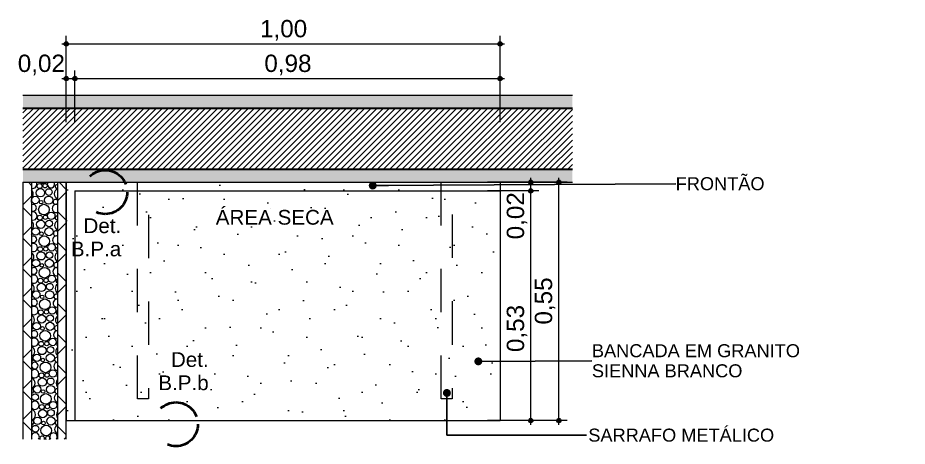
# Model space of a CAD drawing. Header units: metres. Extents: x -1.1 to 45.1, y -1 to 1.8.
# Drawn here: x 6.346 to 8.396, y -0.992 to -0.003 of the extents above; entities that cross this region are included whole.
import ezdxf

# ---------------------------------------------------------------- set-up
doc = ezdxf.new("R2010")
doc.units = ezdxf.units.M
doc.header["$MEASUREMENT"] = 0
doc.linetypes.add('Dashed', pattern=[0.028, 0.018, -0.01])
doc.linetypes.add('Double Dashed', pattern=[0.0325, 0.02, -0.005, 0.0025, -0.005])
for name, color, linetype, lineweight, true_color in [('0_Caneta_No__12', 7, 'Continuous', 0, 0x030303), ('COTAS DETALHAMENTO.EXEC_Caneta_No__27', 7, 'Continuous', 0, 0xbd2d17), ('COTAS DETALHAMENTO.EXEC_Caneta_No__97', 7, 'Continuous', 13, 0x6b6b6b), ('INSTALAÇÕES - GASES_ HIDR_Caneta_No__24', 7, 'Continuous', 40, 0x851f10), ('LOUCAS-METAIS.ARQ_Caneta_No__13', 7, 'Continuous', 0, 0xaaaaaa), ('LOUCAS-METAIS.ARQ_Caneta_No__16', 7, 'Continuous', 0, 0xc9c9c9), ('NOTAS - REVESTIMENTOS.EXEC_Caneta_No__24', 7, 'Continuous', 40, 0x851f10), ('PAREDE CONSTRUIR_Caneta_No__96', 7, 'Continuous', 0, 0xb6b6b6)]:
    doc.layers.add(name, color=color, linetype=linetype, lineweight=lineweight, true_color=true_color)
doc.layers.add('COTAS DETALHAMENTO.EXEC', color=7, linetype='Continuous')
for name, color, linetype, lineweight in [('COTAS DETALHAMENTO.EXEC_Caneta_No__99', 7, 'Continuous', 20), ('PAREDE CONSTRUIR_Caneta_No__241', 7, 'Continuous', 13), ('PAREDE CONSTRUIR_Caneta_No__3', 7, 'Continuous', 30), ('PAREDE CONSTRUIR_Caneta_No__83', 84, 'Continuous', 0), ('PAREDE CONSTRUIR_Caneta_No__91', 255, 'Continuous', 0)]:
    doc.layers.add(name, color=color, linetype=linetype, lineweight=lineweight)
doc.styles.add('GENERATED_STYLE_1', font='arial.ttf')
doc.dimstyles.new('GENERATED_STYLE__18', dxfattribs={"dimtxt": 0.04, "dimasz": 0.019, "dimexe": 0.18, "dimexo": 0.1, "dimgap": 0, "dimtad": 1, "dimtih": 1, "dimtoh": 1, "dimzin": 0, "dimdsep": 46, "dimtxsty": 'GENERATED_STYLE_1', "dimblk": 'ARROWHEAD_11', "dimblk1": 'ARROWHEAD_11', "dimblk2": 'ARROWHEAD_11', "dimcen": 0.09, "dimclrd": 256, "dimclre": 256, "dimclrt": 256, "dimadec": 0, "dimazin": 0, "dimtfac": 1, "dimtdec": 4, "dimtmove": 0, "dimatfit": 3, "dimfxl": 0, "dimtolj": 1, "dimtzin": 0, "dimarcsym": 0})
doc.dimstyles.new('GENERATED_STYLE__19', dxfattribs={"dimtxt": 0.04, "dimasz": 0.019, "dimexe": 0.18, "dimexo": 0.1, "dimgap": 0, "dimtad": 1, "dimzin": 0, "dimdsep": 46, "dimtxsty": 'GENERATED_STYLE_1', "dimblk": 'ARROWHEAD_11', "dimblk1": 'ARROWHEAD_11', "dimblk2": 'ARROWHEAD_11', "dimcen": 0.09, "dimclrd": 256, "dimclre": 256, "dimclrt": 256, "dimadec": 0, "dimazin": 0, "dimtfac": 1, "dimtdec": 4, "dimtmove": 0, "dimatfit": 3, "dimfxl": 0, "dimtolj": 1, "dimtzin": 0, "dimarcsym": 0})
doc.dimstyles.new('GENERATED_STYLE__20', dxfattribs={"dimtxt": 0.18, "dimasz": 0.03648, "dimexe": 0.18, "dimexo": 0.0625, "dimgap": 0, "dimtad": 0, "dimtih": 1, "dimtoh": 1, "dimdec": 4, "dimzin": 0, "dimdsep": 46, "dimcen": 0.09, "dimadec": 0, "dimazin": 0, "dimtfac": 1, "dimtdec": 4, "dimtmove": 0, "dimatfit": 3, "dimldrblk": 'ARROWHEAD_11', "dimfxl": 0, "dimtolj": 1, "dimtzin": 0, "dimarcsym": 0})
pattern_1 = [(45, (6.99074, -0.57929), (-0.0353553, 0.0353553), []), (135, (6.99074, -0.57929), (0.0353553, 0.0353553), [])]
pattern_2 = [(45, (6.99074, -0.37929), (-0.06364, 0.06364), [0, -0.06, 0, -0.09]), (110, (7.19074, -0.37929), (0.084572, 0.030782), [0, -0.044, 0, -0.076])]

# ---------------------------------------------------------------- blocks, each defined once
blk = doc.blocks.new('*X61', base_point=(6.9907, -0.5793))
at = {"layer": 'PAREDE CONSTRUIR_Caneta_No__96', "color": 253, "linetype": 'Continuous', "lineweight": 0, "true_color": 0xb6b6b6}
for centre, radius in [((6.3959, -0.3916), 0.00572), ((6.4086, -0.3909), 0.00501), ((6.3978, -0.407), 0.00954), ((6.417, -0.4053), 0.00767), ((6.3861, -0.4237), 0.00851), ((6.3996, -0.4288), 0.00414), ((6.4168, -0.4242), 0.00946), ((6.4058, -0.4459), 0.0122), ((6.3985, -0.4798), 0.00954), ((6.3966, -0.4644), 0.00572), ((6.4094, -0.4637), 0.00501), ((6.4177, -0.4781), 0.00767), ((6.4228, -0.4601), 0.00851), ((6.3868, -0.4965), 0.00851), ((6.4175, -0.497), 0.00946), ((6.4066, -0.5187), 0.0122), ((6.4003, -0.5016), 0.00414), ((6.3973, -0.5372), 0.00572), ((6.4101, -0.5365), 0.00501), ((6.4236, -0.5329), 0.00851), ((6.3993, -0.5526), 0.00954), ((6.4185, -0.5509), 0.00767), ((6.3876, -0.5693), 0.00851), ((6.401, -0.5744), 0.00414), ((6.4183, -0.5698), 0.00946), ((6.4073, -0.5915), 0.0122), ((6.3981, -0.61), 0.00572), ((6.4108, -0.6093), 0.00501), ((6.4243, -0.6057), 0.00851), ((6.3883, -0.6421), 0.00851), ((6.4, -0.6254), 0.00954), ((6.419, -0.6425), 0.00946), ((6.4192, -0.6237), 0.00767), ((6.408, -0.6643), 0.0122), ((6.4018, -0.6472), 0.00414), ((6.4251, -0.6785), 0.00851), ((6.4007, -0.6982), 0.00954), ((6.3988, -0.6828), 0.00572), ((6.4116, -0.6821), 0.00501), ((6.42, -0.6965), 0.00767), ((6.3891, -0.7149), 0.00851), ((6.4025, -0.72), 0.00414), ((6.4198, -0.7153), 0.00946), ((6.4088, -0.7371), 0.0122), ((6.3996, -0.7556), 0.00572), ((6.4123, -0.7549), 0.00501), ((6.4258, -0.7513), 0.00851), ((6.4015, -0.771), 0.00954), ((6.4205, -0.7881), 0.00946), ((6.4207, -0.7693), 0.00767), ((6.3898, -0.7877), 0.00851), ((6.4095, -0.8099), 0.0122), ((6.4033, -0.7928), 0.00414), ((6.4265, -0.8241), 0.00851), ((6.4022, -0.8438), 0.00954), ((6.4003, -0.8284), 0.00572), ((6.4131, -0.8277), 0.00501), ((6.4214, -0.8421), 0.00767), ((6.3905, -0.8605), 0.00851), ((6.4212, -0.8609), 0.00946), ((6.3854, -0.8785), 0.00767), ((6.4103, -0.8827), 0.0122), ((6.404, -0.8656), 0.00414), ((6.401, -0.9012), 0.00572), ((6.4138, -0.9005), 0.00501), ((6.4273, -0.8969), 0.00851), ((6.403, -0.9166), 0.00954), ((6.4222, -0.9149), 0.00767), ((6.3913, -0.9333), 0.00851), ((6.4048, -0.9384), 0.00414), ((6.422, -0.9337), 0.00946), ((6.3862, -0.9513), 0.00767), ((6.411, -0.9555), 0.0122)]:
    blk.add_circle(centre, radius, dxfattribs=at)
for centre, radius, start, end in [((6.38, -0.3878), 0.00946, 253.732, 32.0127), ((6.4051, -0.3731), 0.0122, 231.6543, 308.3457), ((6.4221, -0.3873), 0.00851, 147.4229, 32.5771), ((6.4356, -0.3924), 0.00414, 63.7552, 296.2448), ((6.3691, -0.4095), 0.0122, 312.8371, 47.1629), ((6.4418, -0.4095), 0.0122, 111.1519, 248.8481), ((6.3726, -0.4273), 0.00501, 342.3223, 17.6777), ((6.4326, -0.428), 0.00572, 32.8779, 327.1221), ((6.381, -0.4417), 0.00767, 242.0463, 117.9537), ((6.4345, -0.4434), 0.00954, 72.4979, 287.5021), ((6.3808, -0.4606), 0.00946, 248.9919, 111.0081), ((6.4426, -0.4823), 0.0122, 114.9237, 245.0763), ((6.4363, -0.4652), 0.00414, 74.7584, 285.2416), ((6.3698, -0.4823), 0.0122, 308.2684, 51.7316), ((6.3734, -0.5001), 0.00501, 323.6017, 36.3983), ((6.3817, -0.5145), 0.00767, 235.5683, 124.4317), ((6.4353, -0.5162), 0.00954, 77.1134, 282.8866), ((6.4333, -0.5008), 0.00572, 44.7537, 315.2463), ((6.3815, -0.5334), 0.00946, 244.0956, 115.9044), ((6.3706, -0.5551), 0.0122, 303.9713, 56.0287), ((6.4433, -0.5551), 0.0122, 118.8148, 241.1852), ((6.437, -0.538), 0.00414, 85.206, 274.794), ((6.3741, -0.5729), 0.00501, 311.0747, 48.9253), ((6.4341, -0.5736), 0.00572, 54.5178, 305.4822), ((6.3825, -0.5873), 0.00767, 228.5407, 131.4593), ((6.436, -0.589), 0.00954, 81.6451, 278.3549), ((6.3823, -0.6062), 0.00946, 238.9865, 121.0135), ((6.4378, -0.6108), 0.00414, 95.4942, 264.5058), ((6.3713, -0.6279), 0.0122, 299.8815, 60.1185), ((6.444, -0.6279), 0.0122, 122.8573, 237.1427), ((6.3748, -0.6457), 0.00501, 300.6088, 59.3912), ((6.3832, -0.6601), 0.00767, 220.6456, 139.3544), ((6.4367, -0.6618), 0.00954, 86.1246, 273.8754), ((6.4348, -0.6464), 0.00572, 63.2075, 296.7925), ((6.383, -0.6789), 0.00946, 233.5863, 126.4137), ((6.372, -0.7007), 0.0122, 295.9533, 64.0467), ((6.4448, -0.7007), 0.0122, 127.0936, 232.9064), ((6.4385, -0.6836), 0.00414, 105.9657, 254.0343), ((6.3756, -0.7185), 0.00501, 291.1804, 68.8196), ((6.4356, -0.7192), 0.00572, 71.2723, 288.7277), ((6.384, -0.7329), 0.00767, 211.1941, 148.8059), ((6.4375, -0.7346), 0.00954, 90.5805, 269.4195), ((6.3838, -0.7517), 0.00946, 227.7798, 132.2202), ((6.4393, -0.7564), 0.00414, 117.025, 242.975), ((6.3728, -0.7735), 0.0122, 292.1523, 67.8477), ((6.4455, -0.7735), 0.0122, 131.5817, 228.4183), ((6.3763, -0.7913), 0.00501, 282.3238, 77.6762), ((6.3847, -0.8057), 0.00767, 197.8087, 162.1913), ((6.4382, -0.8074), 0.00954, 95.0399, 264.9601), ((6.4363, -0.792), 0.00572, 78.9666, 281.0334), ((6.3845, -0.8245), 0.00946, 221.3792, 138.6208), ((6.3735, -0.8463), 0.0122, 288.4514, 71.5486), ((6.4463, -0.8463), 0.0122, 136.4071, 223.5929), ((6.44, -0.8292), 0.00414, 129.3233, 230.6767), ((6.3771, -0.8641), 0.00501, 273.7594, 86.2406), ((6.437, -0.8648), 0.00572, 86.463, 273.537), ((6.439, -0.8802), 0.00954, 99.5302, 260.4698), ((6.3852, -0.8973), 0.00946, 214.0323, 145.9677), ((6.4408, -0.902), 0.00414, 144.3914, 215.6086), ((6.3743, -0.9191), 0.0122, 284.8287, 75.1713), ((6.447, -0.9191), 0.0122, 141.7047, 218.2953), ((6.3778, -0.9369), 0.00501, 265.2791, 94.7209), ((6.4378, -0.9376), 0.00572, 93.899, 266.101), ((6.386, -0.9701), 0.00946, 322.9648, 155.1065), ((6.428, -0.9697), 0.00851, 313.8968, 226.1032), ((6.4397, -0.953), 0.00954, 104.0806, 255.9194), ((6.386, -0.9701), 0.00946, 204.8935, 217.0352), ((6.4018, -0.974), 0.00572, 340.8326, 199.1674), ((6.4145, -0.9733), 0.00501, 328.9508, 211.0492), ((6.4415, -0.9748), 0.00414, 172.8991, 187.1009)]:
    blk.add_arc(centre, radius, start, end, dxfattribs=at)
blk = doc.blocks.new('*D62', base_point=(6.9907, -0.5793))
at = {"layer": 'COTAS DETALHAMENTO.EXEC_Caneta_No__27', "linetype": 'Continuous', "lineweight": 0, "true_color": 0xbd2d17}
for points in [[(7.5232, -0.4027), (7.5235, -0.4047), (7.5246, -0.4063), (7.5262, -0.4074), (7.5282, -0.4077), (7.5301, -0.4074), (7.5317, -0.4063), (7.5328, -0.4047), (7.5332, -0.4027), (7.5328, -0.4008), (7.5317, -0.3992), (7.5301, -0.3981), (7.5282, -0.3977), (7.5262, -0.3981), (7.5246, -0.3992), (7.5235, -0.4008)], [(7.5232, -0.9327), (7.5235, -0.9347), (7.5246, -0.9363), (7.5262, -0.9374), (7.5282, -0.9377), (7.5301, -0.9374), (7.5317, -0.9363), (7.5328, -0.9347), (7.5332, -0.9327), (7.5328, -0.9308), (7.5317, -0.9292), (7.5301, -0.9281), (7.5282, -0.9277), (7.5262, -0.9281), (7.5246, -0.9292), (7.5235, -0.9308)]]:
    blk.add_hatch(color=22, dxfattribs=at).paths.add_polyline_path(points)
at = {"layer": 'COTAS DETALHAMENTO.EXEC_Caneta_No__27', "color": 22, "linetype": 'Continuous', "lineweight": 0, "true_color": 0xbd2d17}
for p, q in [((7.5232, -0.4027), (7.4282, -0.4027)), ((7.5282, -0.9277), (7.5282, -0.4077)), ((7.5469, -0.4027), (7.5332, -0.4027)), ((7.5232, -0.9327), (7.4282, -0.9327)), ((7.5282, -0.9427), (7.5282, -0.9377)), ((7.5469, -0.9327), (7.5332, -0.9327))]:
    blk.add_line(p, q, dxfattribs=at)
for centre in [(7.5282, -0.4027), (7.5282, -0.9327)]:
    blk.add_circle(centre, 0.005, dxfattribs=at)
at = {"layer": 'COTAS DETALHAMENTO.EXEC_Caneta_No__27', "color": 22, "lineweight": 0, "true_color": 0xbd2d17, "char_height": 0.04, "attachment_point": 7, "rotation": 90, "style": 'GENERATED_STYLE_1'}
for s, insert in [('\\A1;{\\pql;\\fArial|b0|i0|c0|p0;\\W1.000000;0,02}', (7.5202, -0.5145)), ('\\A1;{\\pql;\\fArial|b0|i0|c0|p0;\\W1.000000;0,53}', (7.5202, -0.7745))]:
    blk.add_mtext(s, dxfattribs=dict(at, insert=insert))
blk = doc.blocks.new('ARROWHEAD_11')
at = {"color": 0, "linetype": 'Continuous', "lineweight": 0}
blk.add_line((0, 0), (-1, 0), dxfattribs=at)
at = {"color": 0, "linetype": 'Continuous', "lineweight": 0, "const_width": 0.25, "flags": 128}
blk.add_lwpolyline([(-0.125, 0, 1), (0.125, 0, 1)], format="xyb", close=True, dxfattribs=at)
blk = doc.blocks.new('*D63', base_point=(6.9907, -0.5793))
at = {"layer": 'COTAS DETALHAMENTO.EXEC_Caneta_No__27', "linetype": 'Continuous', "lineweight": 0, "true_color": 0xbd2d17}
for points in [[(7.5232, -0.3827), (7.5235, -0.3847), (7.5246, -0.3863), (7.5262, -0.3874), (7.5282, -0.3877), (7.5301, -0.3874), (7.5317, -0.3863), (7.5328, -0.3847), (7.5332, -0.3827), (7.5328, -0.3808), (7.5317, -0.3792), (7.5301, -0.3781), (7.5282, -0.3777), (7.5262, -0.3781), (7.5246, -0.3792), (7.5235, -0.3808)], [(7.5232, -0.4027), (7.5235, -0.4047), (7.5246, -0.4063), (7.5262, -0.4074), (7.5282, -0.4077), (7.5301, -0.4074), (7.5317, -0.4063), (7.5328, -0.4047), (7.5332, -0.4027), (7.5328, -0.4008), (7.5317, -0.3992), (7.5301, -0.3981), (7.5282, -0.3977), (7.5262, -0.3981), (7.5246, -0.3992), (7.5235, -0.4008)]]:
    blk.add_hatch(color=22, dxfattribs=at).paths.add_polyline_path(points)
at = {"layer": 'COTAS DETALHAMENTO.EXEC_Caneta_No__27', "color": 22, "linetype": 'Continuous', "lineweight": 0, "true_color": 0xbd2d17}
for p, q in [((7.5232, -0.3827), (7.4282, -0.3827)), ((7.5282, -0.3777), (7.5282, -0.3727)), ((7.5282, -0.3977), (7.5282, -0.3877)), ((7.5469, -0.3827), (7.5332, -0.3827)), ((7.5232, -0.4027), (7.4282, -0.4027)), ((7.5469, -0.4027), (7.5332, -0.4027))]:
    blk.add_line(p, q, dxfattribs=at)
for centre in [(7.5282, -0.3827), (7.5282, -0.4027)]:
    blk.add_circle(centre, 0.005, dxfattribs=at)
blk = doc.blocks.new('*D64', base_point=(6.9907, -0.5793))
at = {"layer": 'COTAS DETALHAMENTO.EXEC_Caneta_No__27', "linetype": 'Continuous', "lineweight": 0, "true_color": 0xbd2d17}
for points in [[(7.5879, -0.3827), (7.5883, -0.3847), (7.5894, -0.3863), (7.591, -0.3874), (7.5929, -0.3877), (7.5948, -0.3874), (7.5964, -0.3863), (7.5975, -0.3847), (7.5979, -0.3827), (7.5975, -0.3808), (7.5964, -0.3792), (7.5948, -0.3781), (7.5929, -0.3777), (7.591, -0.3781), (7.5894, -0.3792), (7.5883, -0.3808)], [(7.5879, -0.9327), (7.5883, -0.9347), (7.5894, -0.9363), (7.591, -0.9374), (7.5929, -0.9377), (7.5948, -0.9374), (7.5964, -0.9363), (7.5975, -0.9347), (7.5979, -0.9327), (7.5975, -0.9308), (7.5964, -0.9292), (7.5948, -0.9281), (7.5929, -0.9277), (7.591, -0.9281), (7.5894, -0.9292), (7.5883, -0.9308)]]:
    blk.add_hatch(color=22, dxfattribs=at).paths.add_polyline_path(points)
at = {"layer": 'COTAS DETALHAMENTO.EXEC_Caneta_No__27', "color": 22, "linetype": 'Continuous', "lineweight": 0, "true_color": 0xbd2d17}
for p, q in [((7.5879, -0.3827), (7.4929, -0.3827)), ((7.5929, -0.3777), (7.5929, -0.3727)), ((7.5929, -0.9277), (7.5929, -0.3877)), ((7.6117, -0.3827), (7.5979, -0.3827)), ((7.5879, -0.9327), (7.4929, -0.9327)), ((7.5929, -0.9427), (7.5929, -0.9377)), ((7.6117, -0.9327), (7.5979, -0.9327))]:
    blk.add_line(p, q, dxfattribs=at)
for centre in [(7.5929, -0.3827), (7.5929, -0.9327)]:
    blk.add_circle(centre, 0.005, dxfattribs=at)
at = {"layer": 'COTAS DETALHAMENTO.EXEC_Caneta_No__27', "color": 22, "lineweight": 0, "true_color": 0xbd2d17, "insert": (7.5849, -0.7111), "char_height": 0.04, "attachment_point": 7, "rotation": 90, "style": 'GENERATED_STYLE_1'}
blk.add_mtext('\\A1;{\\pql;\\fArial|b0|i0|c0|p0;\\W1.000000;0,55}', dxfattribs=at)
blk = doc.blocks.new('*D65', base_point=(6.9907, -0.5793))
at = {"layer": 'COTAS DETALHAMENTO.EXEC_Caneta_No__27', "linetype": 'Continuous', "lineweight": 0, "true_color": 0xbd2d17}
for points in [[(6.4524, -0.1438), (6.4528, -0.1457), (6.4539, -0.1473), (6.4555, -0.1484), (6.4574, -0.1488), (6.4593, -0.1484), (6.4609, -0.1473), (6.462, -0.1457), (6.4624, -0.1438), (6.462, -0.1419), (6.4609, -0.1403), (6.4593, -0.1392), (6.4574, -0.1388), (6.4555, -0.1392), (6.4539, -0.1403), (6.4528, -0.1419)], [(6.4724, -0.1438), (6.4728, -0.1457), (6.4739, -0.1473), (6.4755, -0.1484), (6.4774, -0.1488), (6.4793, -0.1484), (6.4809, -0.1473), (6.482, -0.1457), (6.4824, -0.1438), (6.482, -0.1419), (6.4809, -0.1403), (6.4793, -0.1392), (6.4774, -0.1388), (6.4755, -0.1392), (6.4739, -0.1403), (6.4728, -0.1419)]]:
    blk.add_hatch(color=22, dxfattribs=at).paths.add_polyline_path(points)
at = {"layer": 'COTAS DETALHAMENTO.EXEC_Caneta_No__27', "color": 22, "linetype": 'Continuous', "lineweight": 0, "true_color": 0xbd2d17}
for p, q in [((6.4574, -0.1388), (6.4574, -0.125)), ((6.4774, -0.1388), (6.4774, -0.125)), ((6.4474, -0.1438), (6.4524, -0.1438)), ((6.4574, -0.2438), (6.4574, -0.1488)), ((6.4624, -0.1438), (6.4724, -0.1438)), ((6.4774, -0.2438), (6.4774, -0.1488))]:
    blk.add_line(p, q, dxfattribs=at)
for centre in [(6.4574, -0.1438), (6.4774, -0.1438)]:
    blk.add_circle(centre, 0.005, dxfattribs=at)
at = {"layer": 'COTAS DETALHAMENTO.EXEC_Caneta_No__27', "color": 22, "lineweight": 0, "true_color": 0xbd2d17, "insert": (6.3456, -0.1358), "char_height": 0.04, "attachment_point": 7, "style": 'GENERATED_STYLE_1'}
blk.add_mtext('\\A1;{\\pql;\\fArial|b0|i0|c0|p0;\\W1.000000;0,02}', dxfattribs=at)
blk = doc.blocks.new('*D66', base_point=(6.9907, -0.5793))
at = {"layer": 'COTAS DETALHAMENTO.EXEC_Caneta_No__27', "linetype": 'Continuous', "lineweight": 0, "true_color": 0xbd2d17}
for points in [[(6.4724, -0.1438), (6.4728, -0.1457), (6.4739, -0.1473), (6.4755, -0.1484), (6.4774, -0.1488), (6.4793, -0.1484), (6.4809, -0.1473), (6.482, -0.1457), (6.4824, -0.1438), (6.482, -0.1419), (6.4809, -0.1403), (6.4793, -0.1392), (6.4774, -0.1388), (6.4755, -0.1392), (6.4739, -0.1403), (6.4728, -0.1419)], [(7.4524, -0.1438), (7.4528, -0.1457), (7.4539, -0.1473), (7.4555, -0.1484), (7.4574, -0.1488), (7.4593, -0.1484), (7.4609, -0.1473), (7.462, -0.1457), (7.4624, -0.1438), (7.462, -0.1419), (7.4609, -0.1403), (7.4593, -0.1392), (7.4574, -0.1388), (7.4555, -0.1392), (7.4539, -0.1403), (7.4528, -0.1419)]]:
    blk.add_hatch(color=22, dxfattribs=at).paths.add_polyline_path(points)
at = {"layer": 'COTAS DETALHAMENTO.EXEC_Caneta_No__27', "color": 22, "linetype": 'Continuous', "lineweight": 0, "true_color": 0xbd2d17}
for p, q in [((6.4774, -0.1388), (6.4774, -0.125)), ((7.4574, -0.1388), (7.4574, -0.125)), ((6.4774, -0.2438), (6.4774, -0.1488)), ((6.4824, -0.1438), (7.4524, -0.1438)), ((7.4574, -0.2438), (7.4574, -0.1488)), ((7.4624, -0.1438), (7.4674, -0.1438))]:
    blk.add_line(p, q, dxfattribs=at)
for centre in [(6.4774, -0.1438), (7.4574, -0.1438)]:
    blk.add_circle(centre, 0.005, dxfattribs=at)
at = {"layer": 'COTAS DETALHAMENTO.EXEC_Caneta_No__27', "color": 22, "lineweight": 0, "true_color": 0xbd2d17, "insert": (6.914, -0.1358), "char_height": 0.04, "attachment_point": 7, "style": 'GENERATED_STYLE_1'}
blk.add_mtext('\\A1;{\\pql;\\fArial|b0|i0|c0|p0;\\W1.000000;0,98}', dxfattribs=at)
blk = doc.blocks.new('*D67', base_point=(6.9907, -0.5793))
at = {"layer": 'COTAS DETALHAMENTO.EXEC_Caneta_No__27', "linetype": 'Continuous', "lineweight": 0, "true_color": 0xbd2d17}
for points in [[(6.4524, -0.0638), (6.4528, -0.0657), (6.4539, -0.0674), (6.4555, -0.0684), (6.4574, -0.0688), (6.4593, -0.0684), (6.4609, -0.0674), (6.462, -0.0657), (6.4624, -0.0638), (6.462, -0.0619), (6.4609, -0.0603), (6.4593, -0.0592), (6.4574, -0.0588), (6.4555, -0.0592), (6.4539, -0.0603), (6.4528, -0.0619)], [(7.4524, -0.0638), (7.4528, -0.0657), (7.4539, -0.0674), (7.4555, -0.0684), (7.4574, -0.0688), (7.4593, -0.0684), (7.4609, -0.0674), (7.462, -0.0657), (7.4624, -0.0638), (7.462, -0.0619), (7.4609, -0.0603), (7.4593, -0.0592), (7.4574, -0.0588), (7.4555, -0.0592), (7.4539, -0.0603), (7.4528, -0.0619)]]:
    blk.add_hatch(color=22, dxfattribs=at).paths.add_polyline_path(points)
at = {"layer": 'COTAS DETALHAMENTO.EXEC_Caneta_No__27', "color": 22, "linetype": 'Continuous', "lineweight": 0, "true_color": 0xbd2d17}
for p, q in [((6.4574, -0.0588), (6.4574, -0.0451)), ((7.4574, -0.0588), (7.4574, -0.0451)), ((6.4474, -0.0638), (6.4524, -0.0638)), ((6.4574, -0.1638), (6.4574, -0.0688)), ((6.4624, -0.0638), (7.4524, -0.0638)), ((7.4574, -0.1638), (7.4574, -0.0688)), ((7.4624, -0.0638), (7.4674, -0.0638))]:
    blk.add_line(p, q, dxfattribs=at)
for centre in [(6.4574, -0.0638), (7.4574, -0.0638)]:
    blk.add_circle(centre, 0.005, dxfattribs=at)
at = {"layer": 'COTAS DETALHAMENTO.EXEC_Caneta_No__27', "color": 22, "lineweight": 0, "true_color": 0xbd2d17, "insert": (6.904, -0.0558), "char_height": 0.04, "attachment_point": 7, "style": 'GENERATED_STYLE_1'}
blk.add_mtext('\\A1;{\\pql;\\fArial|b0|i0|c0|p0;\\W1.000000;1,00}', dxfattribs=at)

msp = doc.modelspace()

# ---------------------------------------------------------------- hatches: boundary and pattern name
at = {"layer": 'LOUCAS-METAIS.ARQ_Caneta_No__16', "linetype": 'Continuous', "lineweight": 0, "true_color": 0xc9c9c9}
h = msp.add_hatch(dxfattribs=at)
h.set_pattern_fill('Haie_OD_LEGENDA_0005', color=9, style=0, pattern_type=2)
h.set_pattern_definition(pattern_2)
h.paths.add_polyline_path([(6.4574, -0.9327), (6.4774, -0.9327), (6.4774, -0.3827), (6.4574, -0.3827)])
h = msp.add_hatch(dxfattribs=at)
h.set_pattern_fill('Haie_OD_LEGENDA_0005', color=9, style=0, pattern_type=2)
h.set_pattern_definition(pattern_2)
h.paths.add_polyline_path([(6.4774, -0.4027), (7.4574, -0.4027), (7.4574, -0.3827), (6.4774, -0.3827)])
h = msp.add_hatch(dxfattribs=at)
h.set_pattern_fill('Haie_OD_LEGENDA_0005', color=9, style=0, pattern_type=2)
h.set_pattern_definition(pattern_2)
h.paths.add_polyline_path([(6.4774, -0.9327), (7.4574, -0.9327), (7.4574, -0.4027), (6.4774, -0.4027)])
at = {"layer": 'PAREDE CONSTRUIR_Caneta_No__241', "linetype": 'Continuous', "lineweight": 13}
h = msp.add_hatch(dxfattribs=at)
h.set_pattern_fill('common_brick_0005', style=0, pattern_type=2)
h.set_pattern_definition([(45, (6.99074, -0.57929), (-0.00707107, 0.00707107), [])])
h.paths.add_polyline_path([(6.3574, -0.2127), (6.3574, -0.3527), (7.6241, -0.3527), (7.6241, -0.2127)])
at = {"layer": 'PAREDE CONSTRUIR_Caneta_No__83', "linetype": 'Continuous', "lineweight": 0}
h = msp.add_hatch(dxfattribs=at)
h.set_pattern_fill('Placomur_0005', color=84, style=0, pattern_type=2)
h.set_pattern_definition(pattern_1)
h.paths.add_polyline_path([(6.3574, -0.3827), (6.3574, -0.9758), (6.3774, -0.9758), (6.3774, -0.3827)])
h = msp.add_hatch(dxfattribs=at)
h.set_pattern_fill('Placomur_0005', color=84, style=0, pattern_type=2)
h.set_pattern_definition(pattern_1)
h.paths.add_polyline_path([(6.4574, -0.3827), (6.4374, -0.3827), (6.4374, -0.9758), (6.4574, -0.9758)])
at = {"layer": 'PAREDE CONSTRUIR_Caneta_No__91', "linetype": 'Continuous', "lineweight": 0}
for points in [[(6.3574, -0.1827), (6.3574, -0.2127), (7.6241, -0.2127), (7.6241, -0.1827)], [(6.3574, -0.3527), (6.3574, -0.3827), (7.6241, -0.3827), (7.6241, -0.3527)]]:
    msp.add_hatch(color=255, dxfattribs=at).paths.add_polyline_path(points)

# ---------------------------------------------------------------- linework, layer by layer
at = {"layer": 'COTAS DETALHAMENTO.EXEC_Caneta_No__97', "color": 251, "linetype": 'Dashed', "lineweight": 13, "true_color": 0x6b6b6b, "flags": 128}
for points in [[(6.6218, -0.8827), (6.6216, -0.3827), (6.6466, -0.3827), (6.6468, -0.8827)], [(7.3218, -0.8825), (7.3216, -0.3825), (7.3466, -0.3825), (7.3468, -0.8825)]]:
    msp.add_lwpolyline(points, close=True, dxfattribs=at)
at = {"layer": 'LOUCAS-METAIS.ARQ_Caneta_No__13', "color": 253, "linetype": 'Continuous', "lineweight": 0, "true_color": 0xaaaaaa, "flags": 128}
for points in [[(6.3574, -0.3827), (6.3574, -0.4027)], [(6.4574, -0.3827), (6.4774, -0.3827)], [(6.4574, -0.3827), (6.4574, -0.9327)], [(6.4774, -0.3827), (7.4574, -0.3827)], [(7.4574, -0.3827), (7.4574, -0.4027)], [(6.3574, -0.4027), (6.3574, -0.9758)], [(6.4774, -0.4027), (6.4774, -0.9327)], [(6.4774, -0.4027), (7.4574, -0.4027)], [(7.4574, -0.4027), (7.4574, -0.9327)], [(6.4574, -0.9327), (6.4774, -0.9327)], [(6.4774, -0.9327), (7.4574, -0.9327)]]:
    msp.add_lwpolyline(points, dxfattribs=at)
at = {"layer": 'NOTAS - REVESTIMENTOS.EXEC_Caneta_No__24', "color": 26, "linetype": 'Double Dashed', "lineweight": 40, "ltscale": 4, "true_color": 0x851f10}
for centre in [(6.5471, -0.4054), (6.7103, -0.9411)]:
    msp.add_circle(centre, 0.0507, dxfattribs=at)
at = {"layer": 'PAREDE CONSTRUIR_Caneta_No__241', "color": 7, "linetype": 'Continuous', "lineweight": 13}
for p, q in [((6.3774, -0.3827), (6.3774, -0.9758)), ((6.4374, -0.3827), (6.4374, -0.9758))]:
    msp.add_line(p, q, dxfattribs=at)
for points in [[(7.6241, -0.1827), (6.3574, -0.1827)], [(6.3574, -0.3827), (7.6241, -0.3827)], [(6.3574, -0.3827), (6.3774, -0.3827)], [(6.3574, -0.3827), (6.3574, -0.9758)], [(6.3774, -0.3827), (6.4374, -0.3827)], [(6.4374, -0.3827), (6.4574, -0.3827)], [(6.4574, -0.9758), (6.4574, -0.3827)]]:
    msp.add_lwpolyline(points, dxfattribs=at)
at = {"layer": 'PAREDE CONSTRUIR_Caneta_No__3', "color": 7, "linetype": 'Continuous', "lineweight": 30}
for p, q in [((7.6241, -0.2127), (6.3574, -0.2127)), ((6.3574, -0.3527), (7.6241, -0.3527))]:
    msp.add_line(p, q, dxfattribs=at)

# ---------------------------------------------------------------- block references
at = {"layer": 'PAREDE CONSTRUIR_Caneta_No__96', "color": 253, "linetype": 'Continuous', "lineweight": 0, "true_color": 0xb6b6b6}
msp.add_blockref('*X61', (6.9907, -0.5793), dxfattribs=at)

# ---------------------------------------------------------------- texts
at = {"layer": '0_Caneta_No__12', "color": 18, "linetype": 'Continuous', "lineweight": 0, "true_color": 0x030303, "insert": (6.9379, -0.4811), "char_height": 0.034, "attachment_point": 8, "style": 'GENERATED_STYLE_1'}
msp.add_mtext('\\A1;{\\pqc;\\fArial|b0|i0|c0|p0;\\W1.000000;ÁREA \\fArial|b0|i0|c0|p0;\\W1.000000;SECA}', dxfattribs=at)
at = {"layer": 'COTAS DETALHAMENTO.EXEC_Caneta_No__99', "color": 7, "linetype": 'Continuous', "lineweight": 20, "char_height": 0.03, "attachment_point": 4, "style": 'GENERATED_STYLE_1'}
for s, insert in [('\\A1;{\\pql;\\fArial|b0|i0|c0|p0;\\W1.000000;FRONTÃO}', (7.8622, -0.3863)), ('\\A1;{\\pql;\\fArial|b0|i0|c0|p0;\\W1.000000;SARRAFO METÁLICO}', (7.6608, -0.9664))]:
    msp.add_mtext(s, dxfattribs=dict(at, insert=insert))
at = {"layer": 'COTAS DETALHAMENTO.EXEC_Caneta_No__99', "color": 7, "linetype": 'Continuous', "lineweight": 20, "insert": (7.6691, -0.7948), "char_height": 0.03, "attachment_point": 4, "line_spacing_factor": 0.927148, "style": 'GENERATED_STYLE_1'}
msp.add_mtext('\\A1;{\\pql;\\fArial|b0|i0|c0|p0;\\W1.000000;BANCADA EM \\fArial|b0|i0|c0|p0;\\W1.000000;GRANITO\\P\\pql;\\fArial|b0|i0|c0|p0;\\W1.000000;SIENNA BRANCO}', dxfattribs=at)
at = {"layer": 'INSTALAÇÕES - GASES_ HIDR_Caneta_No__24', "color": 26, "linetype": 'Continuous', "lineweight": 40, "true_color": 0x851f10, "char_height": 0.034, "attachment_point": 3, "line_spacing_factor": 0.946246, "style": 'GENERATED_STYLE_1'}
for s, insert in [('\\A1;{\\pqr;\\fArial|b0|i0|c0|p0;\\W1.000000;Det.\\P\\pql;\\fArial|b0|i0|c0|p0;\\W1.000000;B.P.\\fArial|b0|i0|c0|p0;\\W1.000000;a}', (6.5841, -0.4661)), ('\\A1;{\\pqr;\\fArial|b0|i0|c0|p0;\\W1.000000;Det.\\P\\pql;\\fArial|b0|i0|c0|p0;\\W1.000000;B.P.\\fArial|b0|i0|c0|p0;\\W1.000000;b}', (6.7857, -0.7748))]:
    msp.add_mtext(s, dxfattribs=dict(at, insert=insert))

# ---------------------------------------------------------------- dimensions: what is measured, and where the dimension line sits
at = {"layer": 'COTAS DETALHAMENTO.EXEC', "color": 22, "linetype": 'Continuous', "lineweight": 0, "true_color": 0xbd2d17}
for base, p1, p2, picture, middle in [((7.4574, -0.0638), (6.4574, -0.3827), (7.4574, -0.3827), '*D67', (6.9558, -0.0358)), ((6.4774, -0.1438), (6.4574, -0.3827), (6.4774, -0.4233), '*D65', (6.3974, -0.1158)), ((7.4574, -0.1438), (6.4774, -0.4233), (7.4574, -0.3827), '*D66', (6.9658, -0.1158))]:
    dim = msp.add_linear_dim(base=base, p1=p1, p2=p2, dimstyle='GENERATED_STYLE__18', dxfattribs=at)
    dim.commit()
    dim.dimension.update_dxf_attribs({"geometry": picture, "text_midpoint": middle, "dimtype": 160})
for base, p1, p2, picture, middle in [((7.5282, -0.3827), (7.4574, -0.4027), (7.4574, -0.3827), '*D63', (7.5002, -0.4627)), ((7.5929, -0.3827), (7.4574, -0.9327), (7.4574, -0.3827), '*D64', (7.5649, -0.6593)), ((7.5282, -0.4027), (7.4574, -0.9327), (7.4574, -0.4027), '*D62', (7.5002, -0.7227))]:
    dim = msp.add_linear_dim(base=base, p1=p1, p2=p2, angle=90, dimstyle='GENERATED_STYLE__19', dxfattribs=at)
    dim.commit()
    dim.dimension.update_dxf_attribs({"geometry": picture, "text_midpoint": middle, "dimtype": 160, "text_rotation": 90})

# ---------------------------------------------------------------- leaders
at = {"layer": 'COTAS DETALHAMENTO.EXEC_Caneta_No__27', "color": 22, "linetype": 'Continuous', "lineweight": 0, "true_color": 0xbd2d17, "annotation_type": 0, "has_hookline": 1}
for points, hookline_direction, text_width in [([(9.2087, -0.0621), (8.5015, -0.0609)], 1, 0.4744), ([(7.1639, -0.3904), (7.8622, -0.3863)], 0, 0.1994), ([(7.4073, -0.796), (7.6691, -0.7948)], 0, 0.4744), ([(7.3348, -0.8689), (7.3348, -0.9664), (7.6568, -0.9659)], 0, 0.4243)]:
    msp.add_leader(points, dimstyle='GENERATED_STYLE__20', dxfattribs=dict(at, hookline_direction=hookline_direction, text_width=text_width))

doc.saveas('drawing.dxf')
